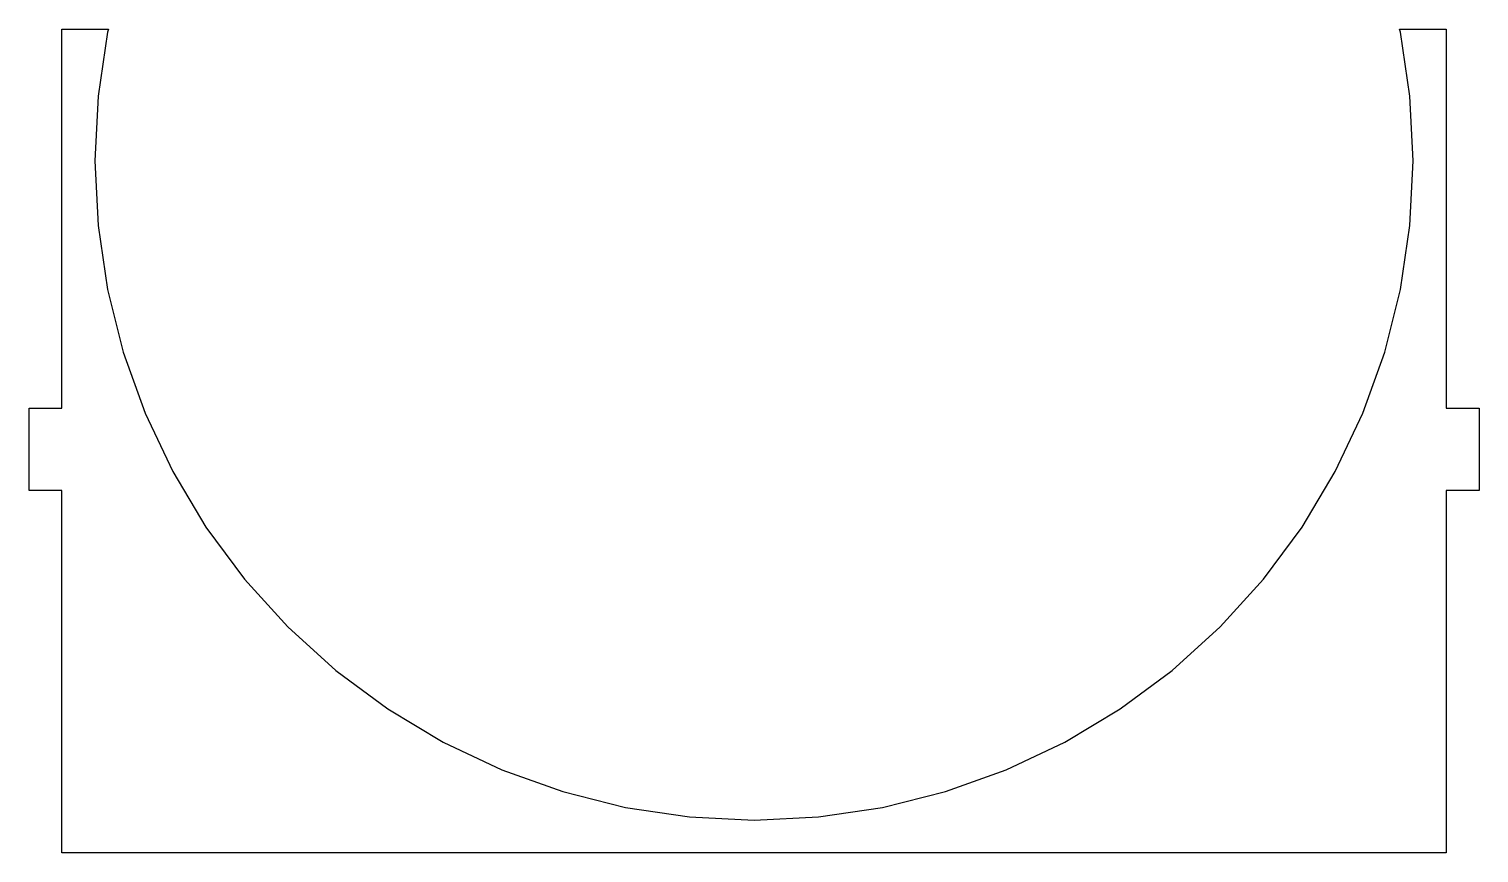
# Model space of a CAD drawing. Header units: metres. Extents: x -117 to 323, y -194 to 56.
import ezdxf

# ---------------------------------------------------------------- set-up
doc = ezdxf.new("R2010")
doc.units = ezdxf.units.M
doc.layers.add('PART', color=7, linetype='Continuous')

msp = doc.modelspace()

# ---------------------------------------------------------------- linework, layer by layer
at = {"layer": 'PART'}
msp.add_lwpolyline([(312.59, -84.47), (312.59, -194.47), (-107.41, -194.47), (-107.41, -84.47), (-117.41, -84.47), (-117.41, -59.47), (-107.41, -59.47), (-107.41, 55.53), (-93.32, 55.53), (-93.57, 54.55), (-96.45, 35.13), (-97.41, 15.53), (-96.45, -4.07), (-93.57, -23.49), (-88.8, -42.53), (-82.19, -61.01), (-73.8, -78.75), (-63.71, -95.58), (-52.01, -111.35), (-38.83, -125.89), (-24.29, -139.07), (-8.53, -150.76), (8.31, -160.85), (26.05, -169.25), (44.53, -175.86), (63.57, -180.63), (82.99, -183.51), (102.59, -184.47), (122.19, -183.51), (141.61, -180.63), (160.65, -175.86), (179.13, -169.25), (196.87, -160.85), (213.7, -150.76), (229.47, -139.07), (244.01, -125.89), (257.19, -111.35), (268.88, -95.58), (278.97, -78.75), (287.36, -61.01), (293.98, -42.53), (298.75, -23.49), (301.63, -4.07), (302.59, 15.53), (301.63, 35.13), (298.75, 54.55), (298.5, 55.53), (312.59, 55.53), (312.59, -59.47), (322.59, -59.47), (322.59, -84.47), (312.59, -84.47)], close=True, dxfattribs=at)

doc.saveas('drawing.dxf')
